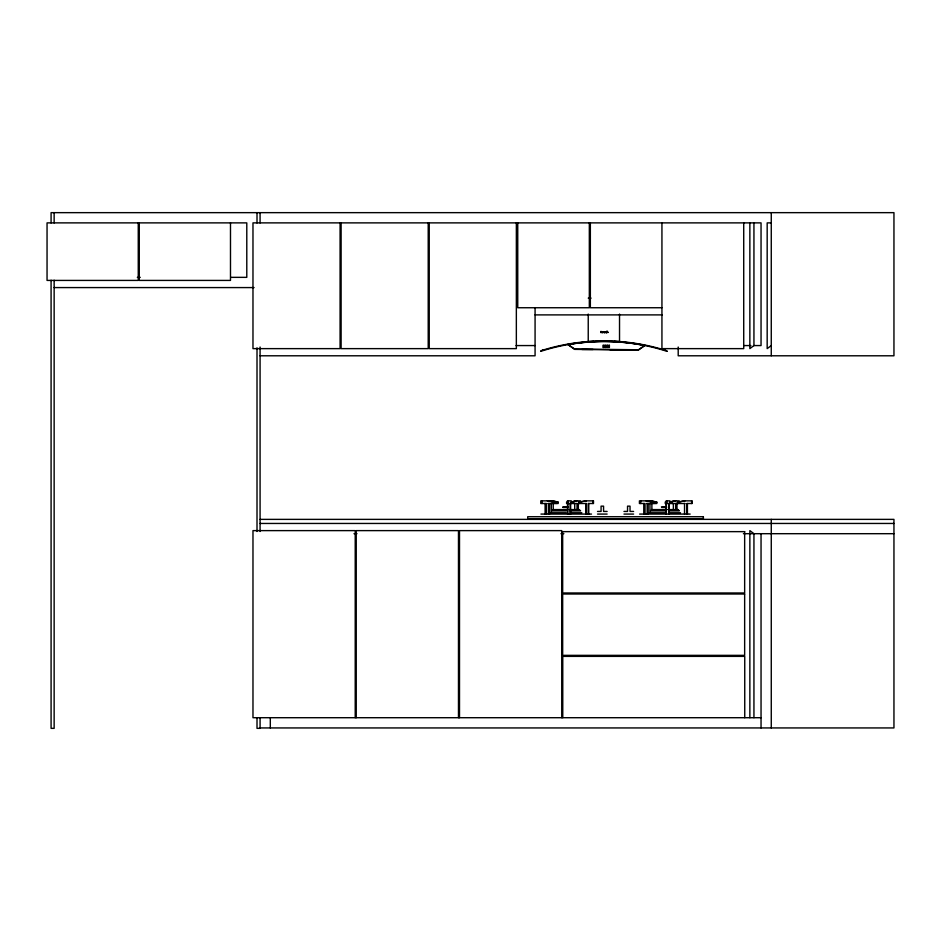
<?xml version="1.0" encoding="UTF-8"?>
<svg xmlns="http://www.w3.org/2000/svg" width="941" height="941" viewBox="0 0 941 941"><rect width="100%" height="100%" fill="white"/><g stroke="black" fill="none" stroke-linecap="round" stroke-linejoin="round"><path stroke-width="1.41" d="M581.938 349.464L593.03 349.464M610.074 349.805L630.87 350.052M623.836 349.84L625.059 349.852M638.21 350.005L645.032 345.335A210.831 210.831 0 0 0 577.986 342.924A207.608 207.608 0 0 0 567.776 344.394L574.598 349.37L638.21 350.146L644.761 345.512L642.515 345.076A211.09 211.09 0 0 0 577.986 343.136A208.067 208.067 0 0 0 570.317 344.194L568.046 344.582L574.598 349.005L638.221 349.781M553.284 510.163L552.332 510.434M650.984 510.434L651.725 510.081M552.567 510.14L553.014 510.093M651.16 510.387L651.701 510.069M771.267 345.57L767.174 348.629L767.174 222.876L771.267 222.876M606.627 332.62L605.839 332.055L606.722 331.726M604.781 331.785L605.604 332.667L604.781 331.926M603.946 332.608C602.863 332.361 604.287 331.514 604.016 331.938M606.639 332.467L606.063 332.173L606.722 331.855M604.028 332.42L603.428 332.302L604.028 332.149M580.621 500.859L574.704 500.859L571.258 502.176L577.045 500.859M679.284 500.859L673.368 500.859L669.921 502.176L675.697 500.859M542.816 349.911L540.663 351.075M578.786 503.506L578.786 502.176L585.878 500.859L593.5 500.859L593.5 503.506L588.219 503.506L588.219 514.08M578.786 502.176L586.372 500.859M677.449 503.506L677.449 502.176L684.542 500.859L692.153 500.859L692.153 503.506L686.883 503.506L686.883 514.08M677.449 502.176L685.024 500.859M137.339 277.348L140.256 277.348M230.733 277.348L246.789 277.348L246.789 222.876L47.05 222.876L47.05 280.418L138.256 280.418L138.256 222.876M54.143 287.581L254.07 287.581M588.231 298.144L591.077 298.144M661.911 307.742L590.348 307.742L590.348 222.876M535.076 314.894L662.146 314.894M601.217 331.891C602.04 330.973 602.193 333.138 601.217 332.032M516.056 345.57L535.076 345.57M743.602 345.57L750.871 345.57M753.776 345.57L761.046 345.57L761.046 222.876L252.976 222.876L252.976 348.629L340.089 348.629L340.089 222.876M260.081 355.792L535.076 355.792L535.076 307.589M555.014 503.506L555.014 502.176L553.873 502.176L553.873 503.506M551.297 500.859L558.189 502.176L558.189 503.506L547.921 503.506M652.525 502.176L653.666 502.176L653.666 503.506M649.96 500.859L656.853 502.176L656.853 503.506L646.585 503.506M578.009 503.506L586.372 503.506L586.372 514.08M685.024 503.506L665.252 503.506L665.252 502.176L666.193 500.859L669.921 500.859L669.921 503.506M562.742 506.94L567.976 506.94M661.405 506.94L666.628 506.94M562.989 507.47L567.846 507.47M661.641 507.47L666.51 507.47M553.037 509.587L567.976 509.587M569.646 509.587L579.421 509.587M651.69 509.587L667.157 509.587M668.298 509.587L678.085 509.587M551.826 510.904L566.223 510.904M569.952 510.904L580.632 510.904M650.478 510.904L664.887 510.904M668.616 510.904L679.296 510.904M597.511 511.434L601.076 511.434L601.076 506.152L603.569 506.152L603.569 511.434L607.133 511.434M623.977 511.434L627.541 511.434L627.541 506.152L630.035 506.152L630.035 511.434L633.599 511.434M550.603 512.763L566.223 512.763M570.27 512.763L581.844 512.763M649.266 512.763L664.887 512.763M668.933 512.763L680.508 512.763M540.957 514.08L591.489 514.08M597.511 514.08L607.133 514.08M623.977 514.08L633.599 514.08M639.621 514.08L690.153 514.08M260.081 519.373L893.95 519.373L893.95 727.934L260.081 727.934M260.081 523.455L893.95 523.455M353.992 533.688L356.992 533.688M560.954 533.688L563.871 533.688M743.414 533.688L893.95 533.688M761.046 717.712L252.976 717.712L252.976 530.618L355.216 530.618L355.216 717.712M678.543 510.104L678.802 510.398M579.703 510.328L580.009 510.234M647.149 500.859L653.666 502.176M646.008 500.859L651.219 501.918M548.497 500.859L555.014 502.176M547.356 500.859L552.567 501.918M656.853 502.176L651.89 500.859L639.421 500.859L639.421 503.506L645.044 503.506L645.044 514.08M558.189 502.176L553.226 500.859L540.769 500.859L540.769 503.506L546.392 503.506L546.392 514.08M664.946 349.911L667.098 351.075M771.267 212.654L771.267 355.792M771.267 519.373L771.267 727.934M761.046 533.688L761.046 727.934M753.941 222.876L753.941 345.57L749.859 348.629L749.859 222.876M753.941 717.712L753.941 533.688L749.859 530.618L749.859 717.712M744.743 717.712L744.743 656.371L562.765 656.371L562.765 717.712M743.719 222.876L743.719 348.629L661.935 348.629L661.935 222.876M691.611 500.859L691.611 503.506M687.424 503.506L687.424 514.08M684.542 503.506L684.542 514.08M678.202 347.029L678.202 355.792L893.95 355.792L893.95 212.654L51.085 212.654L51.085 222.946M677.932 502.176L677.932 503.506M676.991 503.506L676.991 510.116M675.697 503.506L675.697 510.116M673.368 503.506L673.368 510.116M672.25 502.176L672.25 503.506M669.298 503.506L669.298 514.08M668.828 503.506L668.828 514.08M666.981 500.859L666.981 503.506M666.346 503.506L666.346 514.08M666.193 503.506L666.193 514.08M654.924 502.176L654.924 503.506M651.89 503.506L651.89 510.116M649.96 503.506L649.96 512.763M648.184 503.506L648.184 514.08M647.149 503.506L647.149 514.08M643.773 503.506L643.773 514.08M640.703 500.859L640.703 503.506M619.531 314.082L619.531 341.63A213.631 213.631 0 0 0 614.32 341.312M592.948 500.859L592.948 503.506M589.325 222.876L589.325 307.742L517.75 307.742L517.75 222.876M588.76 503.506L588.76 514.08M588.231 314.082L588.231 341.63A213.631 213.631 0 0 1 593.442 341.312M585.878 503.506L585.878 514.08M579.268 502.176L579.268 503.506M578.327 503.506L578.327 510.116M577.045 510.116L577.045 503.506L566.588 503.506L566.588 502.176L567.541 500.859L571.269 500.859L571.258 503.506M574.704 503.506L574.704 510.116M573.598 502.176L573.598 503.506M570.634 503.506L570.634 514.08M570.164 503.506L570.164 514.08M568.317 500.859L568.317 503.506M567.694 503.506L567.694 514.08M567.541 503.506L567.541 514.08M561.742 717.712L561.742 530.618L459.502 530.618L459.502 717.712M556.272 502.176L556.272 503.506M553.226 503.506L553.226 510.116M551.297 503.506L551.297 512.763M549.532 503.506L549.532 514.08M548.497 503.506L548.497 514.08M545.11 503.506L545.11 514.08M542.051 500.859L542.051 503.506M516.35 222.876L516.35 348.629L429.237 348.629L429.237 222.876M458.479 717.712L458.479 530.618L356.239 530.618L356.239 717.712M428.214 222.876L428.214 348.629L341.113 348.629L341.113 222.876M270.302 717.712L270.302 727.934M260.081 212.654L260.081 222.946M260.081 347.029L260.081 531.477M260.081 717.712L260.081 728.346L257.011 728.346L257.011 718.054M257.011 212.654L257.011 222.946M257.011 347.817L257.011 531.477M230.486 222.876L230.486 280.418L139.28 280.418L139.28 222.876M54.143 212.654L54.143 222.946M54.143 280.23L54.143 728.346L51.085 728.346L51.085 280.242M598.664 341.113A213.631 213.631 0 0 1 609.109 341.113M542.886 350.123A207.044 207.044 0 0 1 664.887 350.123M540.746 351.334A205.667 205.667 0 0 1 667.028 351.334M602.181 332.267L600.981 332.667L600.981 331.35L602.181 332.267M607.91 332.502L607.286 331.397L607.921 332.502M606.945 331.291L606.722 332.667L606.945 331.291M602.628 331.679L602.405 332.667L602.628 331.679M604.781 331.679L604.557 332.667L604.781 331.679M603.887 345.3L602.969 345.3L602.969 347.476L603.887 347.476L603.887 345.3M605.722 345.3L604.804 345.3L604.804 347.476L605.722 347.476L605.722 345.3M607.557 345.3L606.639 345.3L606.639 347.476L607.557 347.476L607.557 345.3M609.392 345.3L608.474 345.3L608.474 347.476L609.392 347.476L609.392 345.3M703.386 516.727L527.725 516.727L527.725 518.95L703.386 518.95L703.386 516.727M744.649 531.641L562.671 531.641L562.671 592.983L744.649 592.983L744.649 531.641M744.649 594.006L562.671 594.006L562.671 655.348L744.649 655.348L744.649 594.006"/></g></svg>
